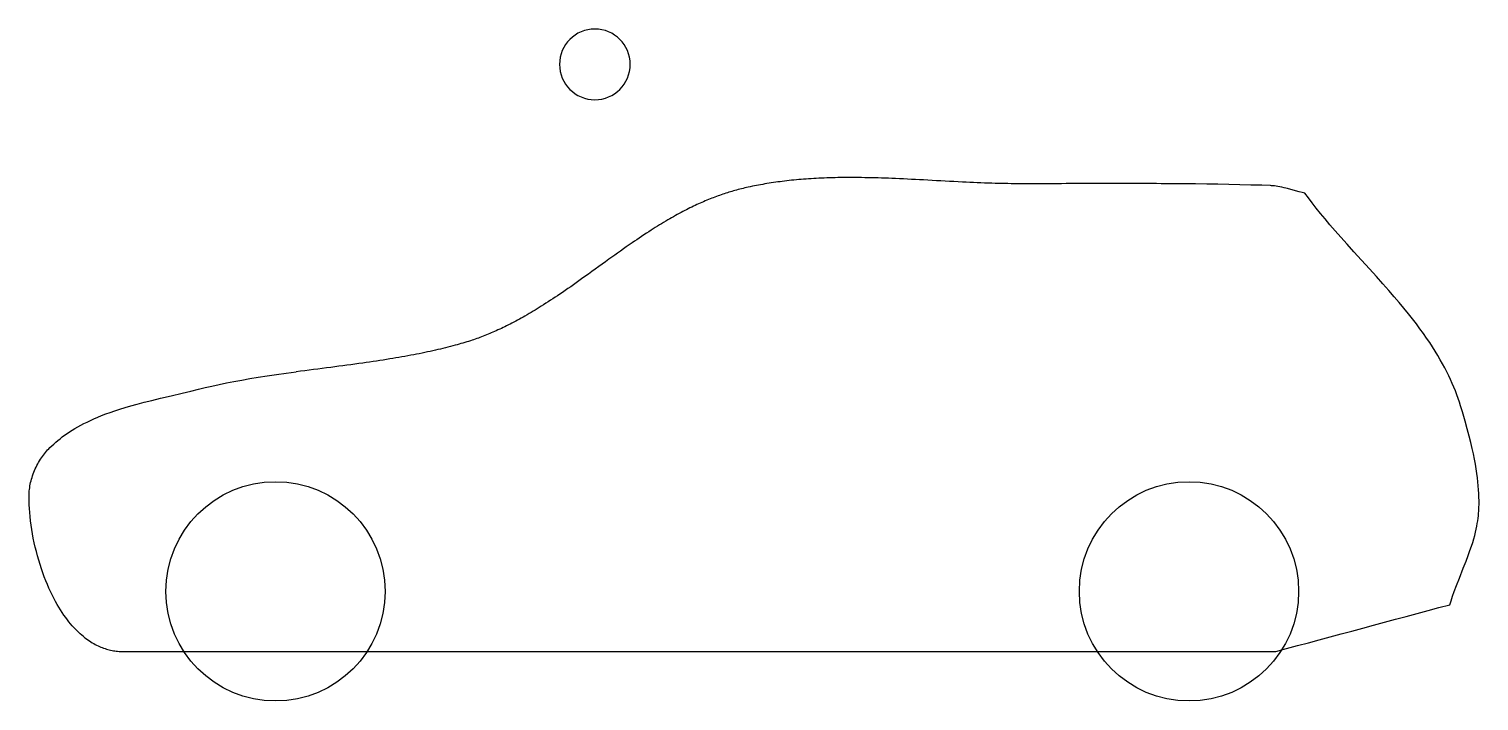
# Model space of a CAD drawing. Header units: millimetres. Extents: x 0 to 4100, y 0 to 1900.
import ezdxf

# ---------------------------------------------------------------- set-up
doc = ezdxf.new("R2010")
doc.units = ezdxf.units.MM

msp = doc.modelspace()

# ---------------------------------------------------------------- linework, layer by layer
for p, q in [((558, 899.2), (579.4, 903.3)), ((579.4, 903.3), (601.5, 907.4)), ((601.5, 907.4), (624.5, 911.4)), ((624.5, 911.4), (648.4, 915.3)), ((648.4, 915.3), (673.3, 919.2)), ((673.3, 919.2), (699.4, 923)), ((699.4, 923), (726.9, 926.9)), ((726.9, 926.9), (755.9, 930.8)), ((372.1, 856), (402, 863)), ((402, 863), (432.7, 870.2)), ((432.7, 870.2), (457.7, 876.2)), ((457.7, 876.2), (479, 881.5)), ((479, 881.5), (497.9, 886.1)), ((497.9, 886.1), (517.3, 890.6)), ((517.3, 890.6), (537.3, 894.9)), ((537.3, 894.9), (558, 899.2)), ((229.6, 816), (242.8, 820.5)), ((242.8, 820.5), (256.9, 825.1)), ((256.9, 825.1), (272, 829.8)), ((272, 829.8), (288.3, 834.5)), ((288.3, 834.5), (306, 839.4)), ((306, 839.4), (325.4, 844.5)), ((325.4, 844.5), (347.2, 850)), ((347.2, 850), (372.1, 856)), ((137.9, 775.1), (146.2, 779.7)), ((146.2, 779.7), (155, 784.3)), ((155, 784.3), (164.1, 788.8)), ((164.1, 788.8), (173.7, 793.4)), ((173.7, 793.4), (183.7, 797.9)), ((183.7, 797.9), (194.2, 802.4)), ((194.2, 802.4), (205.4, 806.9)), ((205.4, 806.9), (217.1, 811.5)), ((217.1, 811.5), (229.6, 816)), ((81.6, 736.7), (87.8, 741.7)), ((87.8, 741.7), (94.2, 746.6)), ((94.2, 746.6), (100.8, 751.4)), ((100.8, 751.4), (107.6, 756.2)), ((107.6, 756.2), (114.7, 761)), ((114.7, 761), (122.1, 765.7)), ((122.1, 765.7), (129.8, 770.4)), ((129.8, 770.4), (137.9, 775.1)), ((40.7, 695.5), (43.6, 699.3)), ((43.6, 699.3), (46.6, 702.9)), ((46.6, 702.9), (49.6, 706.4)), ((49.6, 706.4), (52.6, 709.8)), ((52.6, 709.8), (55.7, 713)), ((55.7, 713), (58.9, 716.3)), ((58.9, 716.3), (64.3, 721.5)), ((64.3, 721.5), (69.9, 726.6)), ((69.9, 726.6), (75.6, 731.7)), ((75.6, 731.7), (81.6, 736.7)), ((15.7, 651.6), (17.8, 656.4)), ((17.8, 656.4), (19.9, 661.1)), ((19.9, 661.1), (22.2, 665.7)), ((22.2, 665.7), (24.6, 670.3)), ((24.6, 670.3), (27.1, 674.8)), ((27.1, 674.8), (29.7, 679.1)), ((29.7, 679.1), (32.3, 683.4)), ((32.3, 683.4), (35.1, 687.5)), ((35.1, 687.5), (37.9, 691.6)), ((37.9, 691.6), (40.7, 695.5)), ((3.7, 612.7), (4.7, 617.5)), ((4.7, 617.5), (5.9, 622.4)), ((5.9, 622.4), (7.2, 627.3)), ((7.2, 627.3), (8.7, 632.2)), ((8.7, 632.2), (10.2, 637)), ((10.2, 637), (11.9, 641.9)), ((11.9, 641.9), (13.8, 646.8)), ((13.8, 646.8), (15.7, 651.6)), ((0, 580.3), (0.2, 584.7)), ((0, 575.3), (0, 580.3)), ((0.1, 565.4), (0, 575.3)), ((0.2, 584.7), (0.5, 589.2)), ((0.5, 589.2), (0.9, 593.8)), ((0.9, 593.8), (1.4, 598.4)), ((1.4, 598.4), (2, 603.1)), ((2, 603.1), (2.8, 607.9)), ((2.8, 607.9), (3.7, 612.7)), ((0.5, 554.9), (0.1, 565.4)), ((1.1, 544.1), (0.5, 554.9)), ((1.9, 532.9), (1.1, 544.1)), ((3, 521.3), (1.9, 532.9)), ((4.3, 509.4), (3, 521.3)), ((5.9, 497.3), (4.3, 509.4)), ((7.7, 485), (5.9, 497.3)), ((9.9, 472.6), (7.7, 485)), ((12.2, 460), (9.9, 472.6)), ((14.8, 447.5), (12.2, 460)), ((17.7, 434.9), (14.8, 447.5)), ((20.8, 422.4), (17.7, 434.9)), ((24.1, 410.1), (20.8, 422.4)), ((27.6, 397.8), (24.1, 410.1)), ((31.2, 385.8), (27.6, 397.8)), ((35.1, 374), (31.2, 385.8)), ((39.1, 362.4), (35.1, 374)), ((43.3, 351.1), (39.1, 362.4)), ((47.5, 340.2), (43.3, 351.1)), ((51.9, 329.5), (47.5, 340.2)), ((56.4, 319.2), (51.9, 329.5)), ((61, 309.2), (56.4, 319.2)), ((65.6, 299.7), (61, 309.2)), ((70.3, 290.4), (65.6, 299.7)), ((75.1, 281.6), (70.3, 290.4)), ((79.8, 273.1), (75.1, 281.6)), ((84.6, 265), (79.8, 273.1)), ((89.4, 257.3), (84.6, 265)), ((94.2, 249.9), (89.4, 257.3)), ((98.9, 242.9), (94.2, 249.9)), ((103.7, 236.2), (98.9, 242.9)), ((108.4, 229.9), (103.7, 236.2)), ((113.1, 223.9), (108.4, 229.9)), ((117.8, 218.2), (113.1, 223.9)), ((122.4, 212.8), (117.8, 218.2)), ((127, 207.7), (122.4, 212.8)), ((131.6, 202.8), (127, 207.7)), ((136.1, 198.2), (131.6, 202.8)), ((140.6, 193.9), (136.1, 198.2)), ((145, 189.8), (140.6, 193.9)), ((149.4, 186), (145, 189.8)), ((153.7, 182.3), (149.4, 186))]:
    msp.add_line(p, q)
for points in [[(3525.3, 140), (3556.1, 148.3), (3586.8, 156.5), (3617.6, 164.8), (3648.3, 173.1), (3679.1, 181.3), (3709.8, 189.6), (3740.5, 197.9), (3771.3, 206.1), (3802, 214.4), (3832.8, 222.7), (3863.5, 230.9), (3894.3, 239.2), (3925, 247.5), (3955.8, 255.7), (3986.5, 264), (4017.2, 272.2), (4020.9, 283.6), (4025.1, 296), (4030.2, 310), (4036.4, 326.5), (4044.7, 347.7), (4055.7, 375.4), (4063.6, 395.5), (4069.6, 411.5), (4074.5, 425.2), (4078.6, 437.4), (4082.1, 448.5), (4085.2, 458.7), (4087.8, 468.2), (4090, 477.2), (4092, 485.8), (4093.7, 493.9), (4095.1, 501.8), (4096.3, 509.3), (4097.4, 516.6), (4098.2, 523.7), (4098.8, 530.6), (4099.3, 537.6), (4099.7, 546.9), (4100, 556.5), (4100, 566.3), (4099.8, 576.3), (4099.5, 586.6), (4098.9, 597.2), (4098, 608.2), (4096.9, 619.6), (4095.6, 631.4), (4093.9, 643.6), (4092, 656.4), (4089.7, 669.7), (4087.1, 683.8), (4084, 698.6), (4080.5, 714.3), (4076.5, 731.1), (4071.9, 749.2), (4066.6, 769.1), (4060.5, 791.4), (4053.1, 817.2), (4048, 834.4), (4044.8, 844.8), (4041.2, 855.3), (4037.4, 865.9), (4033.4, 876.5), (4029.1, 887.2), (4024.5, 897.9), (4019.7, 908.8), (4014.5, 919.8), (4009, 930.9), (4003.2, 942.1), (3997.1, 953.5), (3990.6, 965), (3983.7, 976.8), (3976.5, 988.7), (3968.8, 1000.9), (3960.6, 1013.3), (3952, 1026), (3942.8, 1039), (3933.1, 1052.4), (3922.9, 1066.2), (3911.9, 1080.4), (3900.3, 1095.1), (3887.8, 1110.4), (3874.6, 1126.3), (3860.3, 1143.1), (3845, 1160.7), (3828.4, 1179.5), (3810.2, 1199.8), (3790.2, 1221.9), (3767.8, 1246.5), (3746.3, 1270.1), (3727.1, 1291.4), (3709.6, 1311), (3693.5, 1329.4), (3678.6, 1346.7), (3664.7, 1363.1), (3651.8, 1378.7), (3639.7, 1393.8), (3628.4, 1408.3), (3617.7, 1422.3), (3607.6, 1436), (3600.3, 1437.7), (3591.2, 1440), (3574.5, 1444.5), (3558.4, 1448.9), (3549.4, 1451.1), (3542.3, 1452.7), (3536.4, 1454), (3531.1, 1454.9), (3526.2, 1455.6), (3521.8, 1456.2), (3517.6, 1456.6), (3513.7, 1456.9), (3510, 1457.1), (3485.5, 1458), (3454.9, 1458.9), (3424.1, 1459.7), (3393, 1460.4), (3361.7, 1461), (3330.1, 1461.5), (3298.2, 1461.9)], [(153.7, 182.3), (158, 178.9), (162.3, 175.7), (166.5, 172.6), (170.7, 169.7), (174.9, 167), (179, 164.5), (183.1, 162.1), (187.1, 159.9), (191.2, 157.8), (195.2, 155.9), (199.2, 154), (203.2, 152.3), (207.1, 150.8), (211.1, 149.3), (215, 148), (218.9, 146.8), (222.9, 145.6), (226.8, 144.6), (230.8, 143.7), (234.7, 142.9), (238.7, 142.2), (242.6, 141.6), (246.6, 141.1), (250.7, 140.7), (254.7, 140.3), (258.8, 140.1), (262.9, 140), (280.2, 140), (315.5, 140), (350.8, 140), (386, 140), (421.3, 140), (456.6, 140), (491.9, 140), (527.1, 140), (562.4, 140), (597.7, 140), (632.9, 140), (668.2, 140), (703.5, 140), (738.8, 140), (774, 140), (809.3, 140), (844.6, 140), (879.9, 140), (915.1, 140), (950.4, 140), (985.7, 140), (1021, 140), (1056.2, 140), (1091.5, 140), (1126.8, 140), (1162, 140), (1197.3, 140), (1232.6, 140), (1267.9, 140), (1303.1, 140), (1338.4, 140), (1373.7, 140), (1409, 140), (1444.2, 140), (1479.5, 140), (1514.8, 140), (1550, 140), (1585.3, 140), (1620.6, 140), (1655.9, 140), (1691.1, 140), (1726.4, 140), (1761.7, 140), (1797, 140), (1832.2, 140), (1867.5, 140), (1902.8, 140), (1938.1, 140), (1973.3, 140), (2008.6, 140), (2043.9, 140), (2079.1, 140), (2114.4, 140), (2149.7, 140), (2185, 140), (2220.2, 140), (2255.5, 140), (2290.8, 140), (2326.1, 140), (2361.3, 140), (2396.6, 140), (2431.9, 140), (2467.1, 140), (2502.4, 140), (2537.7, 140), (2573, 140), (2608.2, 140), (2643.5, 140), (2678.8, 140), (2714.1, 140), (2749.3, 140), (2784.6, 140), (2819.9, 140), (2855.1, 140), (2890.4, 140), (2925.7, 140), (2961, 140), (2996.2, 140), (3031.5, 140), (3066.8, 140), (3102.1, 140), (3137.3, 140), (3172.6, 140), (3207.9, 140), (3243.2, 140), (3278.4, 140), (3313.7, 140), (3349, 140), (3384.2, 140), (3419.5, 140), (3454.8, 140), (3490.1, 140), (3525.3, 140)]]:
    msp.add_lwpolyline(points)
msp.add_spline([(3298.2, 1461.9), (3200.9, 1462.7), (3101, 1462.9), (2998.2, 1462.8), (2893.2, 1462.6), (2795.4, 1462.5), (2722.8, 1463.8), (2639.6, 1467.2), (2541.1, 1472.5), (2449.8, 1477), (2371.7, 1479.5), (2302.6, 1479.9), (2240.2, 1478.3), (2183, 1474.7), (2129.9, 1469.1), (2080.4, 1461.8), (2033.7, 1452.7), (1996.2, 1443.5), (1961.8, 1432.8), (1926.1, 1419.6), (1888.8, 1403.5), (1849.2, 1383.9), (1806.4, 1360.1), (1759.2, 1331.1), (1705.3, 1295.2), (1639.9, 1249.1), (1562.4, 1193.2), (1500.6, 1150.1), (1448.6, 1116.1), (1402.4, 1088.4), (1360.3, 1065.6), (1321.1, 1046.8), (1283.9, 1031.2), (1248.3, 1018.6), (1205.3, 1005.9), (1149.4, 991.9), (1088.4, 979), (1020.6, 967), (943.9, 955.4), (853.8, 943.4), (755.9, 930.8)], degree=3)
at = {"layer": 'EXTRAS'}
msp.add_lwpolyline([(1500, 1800, 1), (1700, 1800, 1)], format="xyb", close=True, dxfattribs=at)
at = {"layer": 'WHEELS'}
for centre in [(697, 310), (3280, 310)]:
    msp.add_circle(centre, 310, dxfattribs=at)

doc.saveas('drawing.dxf')
